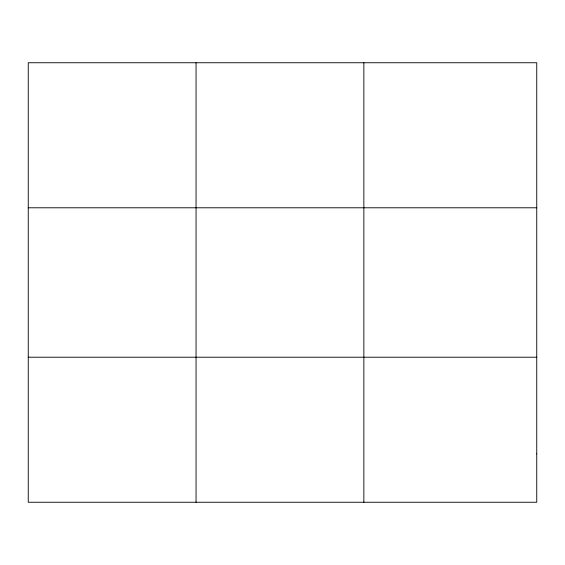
<?xml version="1.0" encoding="UTF-8"?>
<svg xmlns="http://www.w3.org/2000/svg" width="565" height="565" viewBox="0 0 565 565"><rect width="100%" height="100%" fill="white"/><g stroke="black" fill="none" stroke-linecap="round" stroke-linejoin="round"><path stroke-width="0.85" d="M196.055 62.75L196.055 502.25M363.86 62.75L363.86 502.25M28.25 207.786L536.75 207.786M28.25 357.214L536.75 357.214M536.75 453.907L536.75 502.25L28.25 502.25L28.25 62.75L536.75 62.75L536.75 453.907"/></g></svg>
